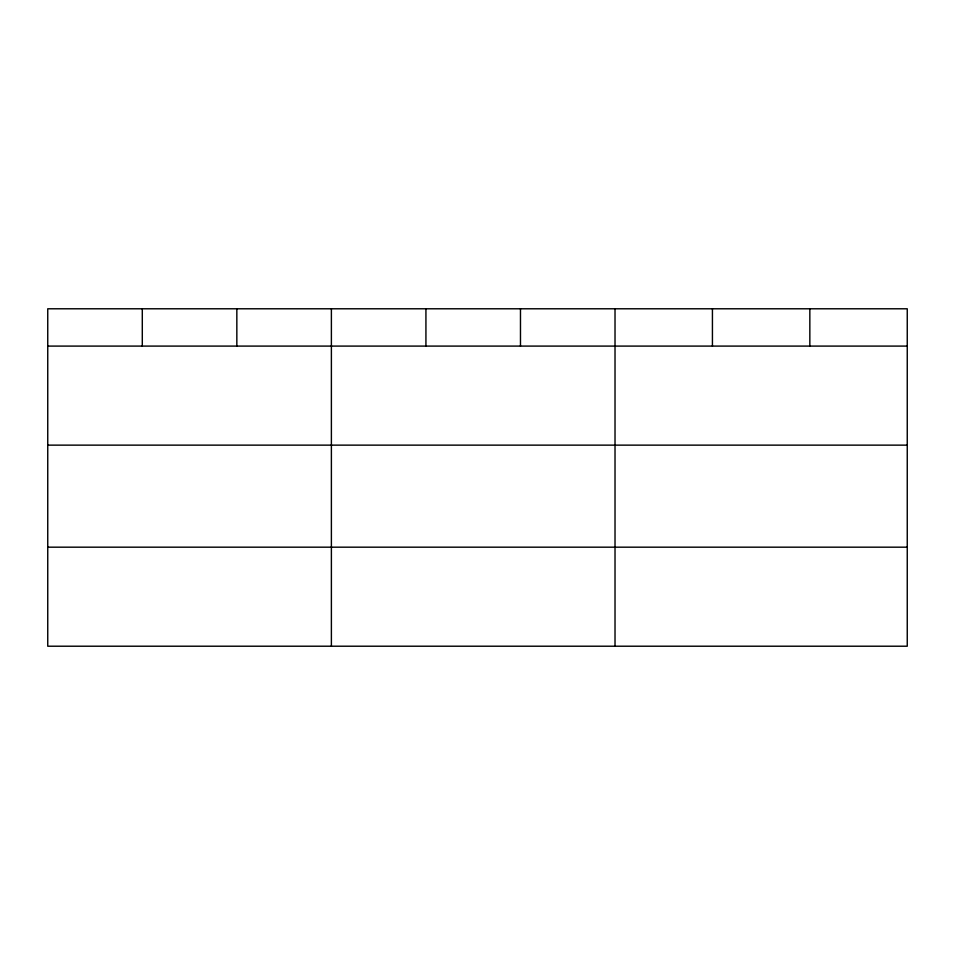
<?xml version="1.0" encoding="UTF-8"?>
<svg xmlns="http://www.w3.org/2000/svg" width="955" height="955" viewBox="0 0 955 955"><rect width="100%" height="100%" fill="white"/><g stroke="black" fill="none" stroke-linecap="round" stroke-linejoin="round"><path stroke-width="1.43" d="M907.25 445.137L907.25 308.787L47.75 308.787L47.75 646.213L907.25 646.213L907.25 445.137L47.75 445.137M47.75 346.092L907.25 346.092M47.75 547.179L907.25 547.179M809.84 308.787L809.84 346.092M712.43 308.787L712.43 346.092M615.02 308.787L615.02 646.213M520.475 308.787L520.475 346.092M425.93 308.787L425.93 346.092M331.385 308.787L331.385 646.213M236.84 308.787L236.84 346.092M142.295 308.787L142.295 346.092"/></g></svg>
